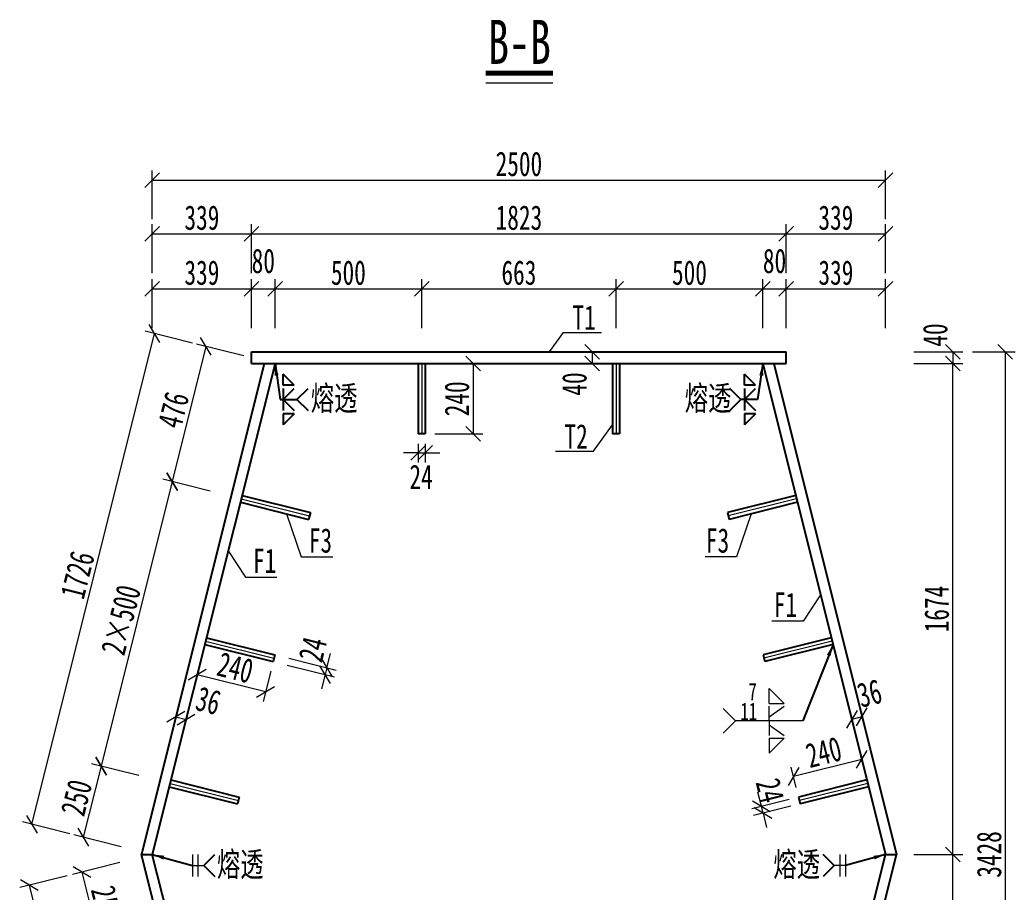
# Model space of a CAD drawing. Header units: millimetres. Extents: x -411717 to -116098, y 0 to 693159.
# Drawn here: x -188107 to -184714, y 363675 to 366650 of the extents above; entities that cross this region are included whole.
import ezdxf

# ---------------------------------------------------------------- set-up
doc = ezdxf.new("R2010")
doc.units = ezdxf.units.MM
doc.header["$LTSCALE"] = 2
doc.header["$PDMODE"] = 3
doc.header["$PDSIZE"] = -10
doc.layers.get('Defpoints').update_dxf_attribs({"color": 8, "lineweight": 9})
for name, color, linetype, lineweight in [('加粗线', 6, 'Continuous', 25), ('标注', 4, 'Continuous', 13), ('横隔板', 6, 'Continuous', 25), ('细实线', 4, 'Continuous', 15), ('细线', 4, 'Continuous', 15), ('钢板粗线', 1, 'Continuous', 25)]:
    doc.layers.add(name, color=color, linetype=linetype, lineweight=lineweight)
doc.layers.add('焊缝', color=7, linetype='Continuous')
doc.styles.add('111', font='仿宋_GB2312.ttf', dxfattribs={"width": 0.7})
doc.styles.get("Standard").update_dxf_attribs({"font": '仿宋_GB2312.ttf'})
doc.dimstyles.new('200', dxfattribs={"dimscale": 0, "dimtxt": 2.5, "dimasz": 1.5, "dimexe": 1, "dimexo": 1, "dimgap": 0.4, "dimtad": 1, "dimdec": 0, "dimdsep": 46, "dimtxsty": '111', "dimblk": 'OBLIQUE', "dimcen": 0, "dimclrd": 256, "dimclre": 256, "dimclrt": 256, "dimadec": 1, "dimazin": 2, "dimtfac": 1, "dimtdec": 0, "dimtmove": 2, "dimatfit": 3, "dimfxl": 4, "dimfxlon": 1, "dimtolj": 1, "dimlwd": -1, "dimlwe": -1, "dimarcsym": 0})
doc.dimstyles.new('MSteel_1.0_1.0', dxfattribs={"dimtxt": 3, "dimasz": 1.2, "dimexe": 1, "dimexo": 1, "dimgap": 1, "dimtad": 3, "dimtoh": 1, "dimdec": 0, "dimzin": 0, "dimdsep": 46, "dimtxsty": 'Standard', "dimblk": 'ARCHTICK', "dimcen": 0.09, "dimclrd": 3, "dimclre": 3, "dimadec": 0, "dimazin": 0, "dimtfac": 1, "dimtdec": 4, "dimtofl": 0, "dimtmove": 0, "dimatfit": 3, "dimfxl": 1, "dimtolj": 1, "dimtzin": 0, "dimarcsym": 0})

# ---------------------------------------------------------------- blocks, each defined once
blk = doc.blocks.new('_Oblique')
at = {"color": 0, "linetype": 'ByBlock', "lineweight": -2}
blk.add_line((-0.5, -0.5), (0.5, 0.5), dxfattribs=at)
blk = doc.blocks.new('*D34')
at = {"layer": 'Defpoints', "color": 0, "transparency": 16777216}
for p in [(-185155.7, 366103.3), (-187655.7, 363803.5), (-185155.7, 363803.5)]:
    blk.add_point(p, dxfattribs=at)
at = {"layer": '标注', "transparency": 16777216}
for p, q in [((-187655.7, 365969.9), (-187655.7, 366136.6)), ((-185155.7, 365969.9), (-185155.7, 366136.6)), ((-187655.7, 366103.3), (-185155.7, 366103.3))]:
    blk.add_line(p, q, dxfattribs=at)
at = {"layer": '标注', "transparency": 16777216, "xscale": 49.99999999999987, "yscale": 49.99999999999987, "zscale": 49.99999999999987, "rotation": 180}
blk.add_blockref('_Oblique', (-187655.7, 366103.3), dxfattribs=at)
at = {"layer": '标注', "transparency": 16777216, "xscale": 49.99999999999987, "yscale": 49.99999999999987, "zscale": 49.99999999999987}
blk.add_blockref('_Oblique', (-185155.7, 366103.3), dxfattribs=at)
at = {"layer": '标注', "transparency": 16777216, "insert": (-186405.7, 366158.3), "char_height": 83.33, "attachment_point": 5, "style": '111'}
blk.add_mtext('\\A1;2500', dxfattribs=at)
blk = doc.blocks.new('*D35')
at = {"layer": 'Defpoints', "color": 0, "transparency": 16777216}
for p in [(-185379, 363803.5), (-184925.9, 363803.5), (-185797.5, 362129.5)]:
    blk.add_point(p, dxfattribs=at)
at = {"layer": '标注', "transparency": 16777216}
for p, q in [((-185059.2, 363803.5), (-184892.5, 363803.5)), ((-184925.9, 362129.5), (-184925.9, 363803.5)), ((-185059.2, 362129.5), (-184892.5, 362129.5))]:
    blk.add_line(p, q, dxfattribs=at)
at = {"layer": '标注', "transparency": 16777216, "xscale": 49.99999999999987, "yscale": 49.99999999999987, "zscale": 49.99999999999987}
for p, rotation in [((-184925.9, 363803.5), 90), ((-184925.9, 362129.5), 270)]:
    blk.add_blockref('_Oblique', p, dxfattribs=dict(at, rotation=rotation))
at = {"layer": '标注', "transparency": 16777216, "insert": (-184980.9, 362966.5), "char_height": 83.33, "attachment_point": 5, "rotation": 90, "style": '111'}
blk.add_mtext('\\A1;1674', dxfattribs=at)
blk = doc.blocks.new('*D36')
at = {"layer": 'Defpoints', "color": 0, "transparency": 16777216}
for p in [(-185797.5, 365477.5), (-184925.9, 365477.5), (-185379, 363803.5)]:
    blk.add_point(p, dxfattribs=at)
at = {"layer": '标注', "transparency": 16777216}
for p, q in [((-185059.2, 365477.5), (-184892.5, 365477.5)), ((-184925.9, 363803.5), (-184925.9, 365477.5)), ((-185059.2, 363803.5), (-184892.5, 363803.5))]:
    blk.add_line(p, q, dxfattribs=at)
at = {"layer": '标注', "transparency": 16777216, "xscale": 49.99999999999987, "yscale": 49.99999999999987, "zscale": 49.99999999999987}
for p, rotation in [((-184925.9, 365477.5), 90), ((-184925.9, 363803.5), 270)]:
    blk.add_blockref('_Oblique', p, dxfattribs=dict(at, rotation=rotation))
at = {"layer": '标注', "transparency": 16777216, "insert": (-184980.9, 364640.5), "char_height": 83.33, "attachment_point": 5, "rotation": 90, "style": '111'}
blk.add_mtext('\\A1;1674', dxfattribs=at)
blk = doc.blocks.new('*D37')
at = {"layer": 'Defpoints', "color": 0, "transparency": 16777216}
for p in [(-185507.4, 365517.5), (-185507.4, 365477.5), (-184925.9, 365477.5)]:
    blk.add_point(p, dxfattribs=at)
at = {"layer": '标注', "transparency": 16777216}
for p, q in [((-185059.2, 365517.5), (-184892.5, 365517.5)), ((-184925.9, 365517.5), (-184925.9, 365477.5)), ((-185059.2, 365477.5), (-184892.5, 365477.5))]:
    blk.add_line(p, q, dxfattribs=at)
at = {"layer": '标注', "transparency": 16777216, "xscale": 49.99999999999987, "yscale": 49.99999999999987, "zscale": 49.99999999999987}
for p, rotation in [((-184925.9, 365517.5), 90), ((-184925.9, 365477.5), 270)]:
    blk.add_blockref('_Oblique', p, dxfattribs=dict(at, rotation=rotation))
at = {"layer": '标注', "transparency": 16777216, "insert": (-184986.1, 365575), "char_height": 83.33, "attachment_point": 5, "rotation": 90, "style": '111'}
blk.add_mtext('\\A1;40', dxfattribs=at)
blk = doc.blocks.new('*D55')
at = {"layer": 'Defpoints', "color": 0, "transparency": 16777216}
for p in [(-187572.6, 364284.4), (-187540.5, 364264.3), (-187537.7, 364275.6)]:
    blk.add_point(p, dxfattribs=at)
at = {"layer": '标注', "transparency": 16777216}
for p, q in [((-187575.5, 364273), (-187583.5, 364240.7)), ((-187575.5, 364273), (-187540.5, 364264.3)), ((-187540.5, 364264.3), (-187548.6, 364232))]:
    blk.add_line(p, q, dxfattribs=at)
at = {"layer": '标注', "transparency": 16777216, "xscale": 49.99999999999987, "yscale": 49.99999999999987, "zscale": 49.99999999999987}
for p, rotation in [((-187575.5, 364273), 165.9637565320623), ((-187540.5, 364264.3), 345.9637565320623)]:
    blk.add_blockref('_Oblique', p, dxfattribs=dict(at, rotation=rotation))
at = {"layer": '标注', "transparency": 16777216, "insert": (-187464.8, 364327.9), "char_height": 83.33, "attachment_point": 5, "rotation": 345.9638, "style": '111'}
blk.add_mtext('\\A1;36', dxfattribs=at)
blk = doc.blocks.new('*D53')
at = {"layer": 'Defpoints', "color": 0, "transparency": 16777216}
for p in [(-185238.9, 364284.4), (-185273.8, 364275.6), (-185271, 364264.3)]:
    blk.add_point(p, dxfattribs=at)
at = {"layer": '标注', "transparency": 16777216}
for p, q in [((-185236, 364273), (-185271, 364264.3)), ((-185271, 364264.3), (-185262.9, 364232)), ((-185236, 364273), (-185228, 364240.7))]:
    blk.add_line(p, q, dxfattribs=at)
at = {"layer": '标注', "transparency": 16777216, "xscale": 49.99999999999987, "yscale": 49.99999999999987, "zscale": 49.99999999999987}
for p, rotation in [((-185271, 364264.3), 194.0362434679377), ((-185236, 364273), 14.03624346793768)]:
    blk.add_blockref('_Oblique', p, dxfattribs=dict(at, rotation=rotation))
at = {"layer": '标注', "transparency": 16777216, "insert": (-185210.2, 364352.9), "char_height": 83.33, "attachment_point": 5, "rotation": 14.0362, "style": '111'}
blk.add_mtext('\\A1;36', dxfattribs=at)
blk = doc.blocks.new('*D98')
at = {"layer": 'Defpoints', "color": 0, "transparency": 16777216}
for p in [(-187317.2, 365732.3), (-187317.2, 365477.5), (-187655.7, 363803.5)]:
    blk.add_point(p, dxfattribs=at)
at = {"layer": '标注', "transparency": 16777216}
for p, q in [((-187655.7, 365599), (-187655.7, 365765.7)), ((-187317.2, 365599), (-187317.2, 365765.7)), ((-187655.7, 365732.3), (-187317.2, 365732.3))]:
    blk.add_line(p, q, dxfattribs=at)
at = {"layer": '标注', "transparency": 16777216, "xscale": 49.99999999999987, "yscale": 49.99999999999987, "zscale": 49.99999999999987, "rotation": 180}
blk.add_blockref('_Oblique', (-187655.7, 365732.3), dxfattribs=at)
at = {"layer": '标注', "transparency": 16777216, "xscale": 49.99999999999987, "yscale": 49.99999999999987, "zscale": 49.99999999999987}
blk.add_blockref('_Oblique', (-187317.2, 365732.3), dxfattribs=at)
at = {"layer": '标注', "transparency": 16777216, "insert": (-187486.5, 365787.3), "char_height": 83.33, "attachment_point": 5, "style": '111'}
blk.add_mtext('\\A1;339', dxfattribs=at)
blk = doc.blocks.new('*D99')
at = {"layer": 'Defpoints', "color": 0, "transparency": 16777216}
for p in [(-187237.2, 365732.3), (-187317.2, 365477.5), (-187237.2, 365477.5)]:
    blk.add_point(p, dxfattribs=at)
at = {"layer": '标注', "transparency": 16777216}
for p, q in [((-187317.2, 365599), (-187317.2, 365765.7)), ((-187237.2, 365599), (-187237.2, 365765.7)), ((-187317.2, 365732.3), (-187237.2, 365732.3))]:
    blk.add_line(p, q, dxfattribs=at)
at = {"layer": '标注', "transparency": 16777216, "xscale": 49.99999999999987, "yscale": 49.99999999999987, "zscale": 49.99999999999987, "rotation": 180}
blk.add_blockref('_Oblique', (-187317.2, 365732.3), dxfattribs=at)
at = {"layer": '标注', "transparency": 16777216, "xscale": 49.99999999999987, "yscale": 49.99999999999987, "zscale": 49.99999999999987}
blk.add_blockref('_Oblique', (-187237.2, 365732.3), dxfattribs=at)
at = {"layer": '标注', "transparency": 16777216, "insert": (-187277.2, 365827.3), "char_height": 83.33, "attachment_point": 5, "style": '111'}
blk.add_mtext('\\A1;80', dxfattribs=at)
blk = doc.blocks.new('*D100')
at = {"layer": 'Defpoints', "color": 0, "transparency": 16777216}
for p in [(-185494.2, 365732.3), (-185574.2, 365477.5), (-185494.2, 365477.5)]:
    blk.add_point(p, dxfattribs=at)
at = {"layer": '标注', "transparency": 16777216}
for p, q in [((-185574.2, 365599), (-185574.2, 365765.7)), ((-185494.2, 365599), (-185494.2, 365765.7)), ((-185574.2, 365732.3), (-185494.2, 365732.3))]:
    blk.add_line(p, q, dxfattribs=at)
at = {"layer": '标注', "transparency": 16777216, "xscale": 49.99999999999987, "yscale": 49.99999999999987, "zscale": 49.99999999999987, "rotation": 180}
blk.add_blockref('_Oblique', (-185574.2, 365732.3), dxfattribs=at)
at = {"layer": '标注', "transparency": 16777216, "xscale": 49.99999999999987, "yscale": 49.99999999999987, "zscale": 49.99999999999987}
blk.add_blockref('_Oblique', (-185494.2, 365732.3), dxfattribs=at)
at = {"layer": '标注', "transparency": 16777216, "insert": (-185534.2, 365827.3), "char_height": 83.33, "attachment_point": 5, "style": '111'}
blk.add_mtext('\\A1;80', dxfattribs=at)
blk = doc.blocks.new('*D101')
at = {"layer": 'Defpoints', "color": 0, "transparency": 16777216}
for p in [(-185155.7, 365732.3), (-185494.2, 365477.5), (-185155.7, 363803.5)]:
    blk.add_point(p, dxfattribs=at)
at = {"layer": '标注', "transparency": 16777216}
for p, q in [((-185494.2, 365599), (-185494.2, 365765.7)), ((-185155.7, 365599), (-185155.7, 365765.7)), ((-185494.2, 365732.3), (-185155.7, 365732.3))]:
    blk.add_line(p, q, dxfattribs=at)
at = {"layer": '标注', "transparency": 16777216, "xscale": 49.99999999999987, "yscale": 49.99999999999987, "zscale": 49.99999999999987, "rotation": 180}
blk.add_blockref('_Oblique', (-185494.2, 365732.3), dxfattribs=at)
at = {"layer": '标注', "transparency": 16777216, "xscale": 49.99999999999987, "yscale": 49.99999999999987, "zscale": 49.99999999999987}
blk.add_blockref('_Oblique', (-185155.7, 365732.3), dxfattribs=at)
at = {"layer": '标注', "transparency": 16777216, "insert": (-185325, 365787.3), "char_height": 83.33, "attachment_point": 5, "style": '111'}
blk.add_mtext('\\A1;339', dxfattribs=at)
blk = doc.blocks.new('*D102')
at = {"layer": 'Defpoints', "color": 0, "transparency": 16777216}
for p in [(-185494.2, 365919.9), (-187317.2, 365517.5), (-185494.2, 365517.5)]:
    blk.add_point(p, dxfattribs=at)
at = {"layer": '标注', "transparency": 16777216}
for p, q in [((-187317.2, 365786.5), (-187317.2, 365953.2)), ((-185494.2, 365786.5), (-185494.2, 365953.2)), ((-187317.2, 365919.9), (-185494.2, 365919.9))]:
    blk.add_line(p, q, dxfattribs=at)
at = {"layer": '标注', "transparency": 16777216, "xscale": 49.99999999999987, "yscale": 49.99999999999987, "zscale": 49.99999999999987, "rotation": 180}
blk.add_blockref('_Oblique', (-187317.2, 365919.9), dxfattribs=at)
at = {"layer": '标注', "transparency": 16777216, "xscale": 49.99999999999987, "yscale": 49.99999999999987, "zscale": 49.99999999999987}
blk.add_blockref('_Oblique', (-185494.2, 365919.9), dxfattribs=at)
at = {"layer": '标注', "transparency": 16777216, "insert": (-186405.7, 365974.9), "char_height": 83.33, "attachment_point": 5, "style": '111'}
blk.add_mtext('\\A1;1823', dxfattribs=at)
blk = doc.blocks.new('*D103')
at = {"layer": 'Defpoints', "color": 0, "transparency": 16777216}
for p in [(-187317.2, 365919.9), (-187317.2, 365665), (-187655.7, 363991)]:
    blk.add_point(p, dxfattribs=at)
at = {"layer": '标注', "transparency": 16777216}
for p, q in [((-187655.7, 365786.5), (-187655.7, 365953.2)), ((-187317.2, 365786.5), (-187317.2, 365953.2)), ((-187655.7, 365919.9), (-187317.2, 365919.9))]:
    blk.add_line(p, q, dxfattribs=at)
at = {"layer": '标注', "transparency": 16777216, "xscale": 49.99999999999987, "yscale": 49.99999999999987, "zscale": 49.99999999999987, "rotation": 180}
blk.add_blockref('_Oblique', (-187655.7, 365919.9), dxfattribs=at)
at = {"layer": '标注', "transparency": 16777216, "xscale": 49.99999999999987, "yscale": 49.99999999999987, "zscale": 49.99999999999987}
blk.add_blockref('_Oblique', (-187317.2, 365919.9), dxfattribs=at)
at = {"layer": '标注', "transparency": 16777216, "insert": (-187486.5, 365974.9), "char_height": 83.33, "attachment_point": 5, "style": '111'}
blk.add_mtext('\\A1;339', dxfattribs=at)
blk = doc.blocks.new('*D104')
at = {"layer": 'Defpoints', "color": 0, "transparency": 16777216}
for p in [(-185155.7, 365919.9), (-185494.2, 365665), (-185155.7, 363991)]:
    blk.add_point(p, dxfattribs=at)
at = {"layer": '标注', "transparency": 16777216}
for p, q in [((-185494.2, 365786.5), (-185494.2, 365953.2)), ((-185155.7, 365786.5), (-185155.7, 365953.2)), ((-185494.2, 365919.9), (-185155.7, 365919.9))]:
    blk.add_line(p, q, dxfattribs=at)
at = {"layer": '标注', "transparency": 16777216, "xscale": 49.99999999999987, "yscale": 49.99999999999987, "zscale": 49.99999999999987, "rotation": 180}
blk.add_blockref('_Oblique', (-185494.2, 365919.9), dxfattribs=at)
at = {"layer": '标注', "transparency": 16777216, "xscale": 49.99999999999987, "yscale": 49.99999999999987, "zscale": 49.99999999999987}
blk.add_blockref('_Oblique', (-185155.7, 365919.9), dxfattribs=at)
at = {"layer": '标注', "transparency": 16777216, "insert": (-185325, 365974.9), "char_height": 83.33, "attachment_point": 5, "style": '111'}
blk.add_mtext('\\A1;339', dxfattribs=at)
blk = doc.blocks.new('24-240加劲 无过焊孔')
at = {"layer": 'Defpoints'}
blk.add_line((0, 0), (0, 240), dxfattribs=at)
at = {"layer": '钢板粗线'}
for p, q in [((-12, 0), (-12, 240)), ((-12, 240), (12, 240)), ((12, 0), (12, 240))]:
    blk.add_line(p, q, dxfattribs=at)
blk = doc.blocks.new('*D474')
at = {"layer": 'Defpoints', "color": 0, "transparency": 16777216}
for p in [(-187237.2, 365477.5), (-187587.9, 365075), (-187352.6, 365016.1)]:
    blk.add_point(p, dxfattribs=at)
at = {"layer": '标注', "transparency": 16777216}
for p, q in [((-187343.2, 365503.9), (-187504.9, 365544.4)), ((-187472.6, 365536.3), (-187587.9, 365075)), ((-187458.5, 365042.6), (-187620.2, 365083))]:
    blk.add_line(p, q, dxfattribs=at)
at = {"layer": '标注', "transparency": 16777216, "xscale": 49.99999999999987, "yscale": 49.99999999999987, "zscale": 49.99999999999987}
for p, rotation in [((-187472.6, 365536.3), 75.96375653181157), ((-187587.9, 365075), 255.9637565318116)]:
    blk.add_blockref('_Oblique', p, dxfattribs=dict(at, rotation=rotation))
at = {"layer": '标注', "transparency": 16777216, "insert": (-187583.6, 365319), "char_height": 83.33, "attachment_point": 5, "rotation": 75.9638, "style": '111'}
blk.add_mtext('\\A1;476', dxfattribs=at)
blk = doc.blocks.new('*D475')
at = {"layer": 'Defpoints', "color": 0, "transparency": 16777216}
for p in [(-187352.6, 365016.1), (-187830.4, 364104.8), (-187595.1, 364046)]:
    blk.add_point(p, dxfattribs=at)
at = {"layer": '标注', "transparency": 16777216}
for p, q in [((-187587.9, 365075), (-187830.4, 364104.8)), ((-187458.5, 365042.6), (-187620.2, 365083)), ((-187701.1, 364072.5), (-187862.8, 364112.9))]:
    blk.add_line(p, q, dxfattribs=at)
at = {"layer": '标注', "transparency": 16777216, "xscale": 49.99999999999987, "yscale": 49.99999999999987, "zscale": 49.99999999999987}
for p, rotation in [((-187587.9, 365075), 75.96375653207431), ((-187830.4, 364104.8), 255.9637565320743)]:
    blk.add_blockref('_Oblique', p, dxfattribs=dict(at, rotation=rotation))
at = {"layer": '标注', "transparency": 16777216, "insert": (-187762.5, 364603.2), "char_height": 83.33, "attachment_point": 5, "rotation": 75.9638, "style": '111'}
blk.add_mtext('\\A1;2×500', dxfattribs=at)
blk = doc.blocks.new('*D476')
at = {"layer": 'Defpoints', "color": 0, "transparency": 16777216}
for p in [(-187595.1, 364046), (-187891.1, 363862.3), (-187655.7, 363803.5)]:
    blk.add_point(p, dxfattribs=at)
at = {"layer": '标注', "transparency": 16777216}
for p, q in [((-187701.1, 364072.5), (-187862.8, 364112.9)), ((-187830.4, 364104.8), (-187891.1, 363862.3)), ((-187761.7, 363829.9), (-187923.4, 363870.4))]:
    blk.add_line(p, q, dxfattribs=at)
at = {"layer": '标注', "transparency": 16777216, "xscale": 49.99999999999987, "yscale": 49.99999999999987, "zscale": 49.99999999999987}
for p, rotation in [((-187830.4, 364104.8), 75.96375653207024), ((-187891.1, 363862.3), 255.9637565320702)]:
    blk.add_blockref('_Oblique', p, dxfattribs=dict(at, rotation=rotation))
at = {"layer": '标注', "transparency": 16777216, "insert": (-187914.1, 363996.9), "char_height": 83.33, "attachment_point": 5, "rotation": 75.9638, "style": '111'}
blk.add_mtext('\\A1;250', dxfattribs=at)
blk = doc.blocks.new('*D477')
at = {"layer": 'Defpoints', "color": 0, "transparency": 16777216}
for p in [(-187647.9, 365580.1), (-187237.2, 365477.5), (-187655.7, 363803.5)]:
    blk.add_point(p, dxfattribs=at)
at = {"layer": '标注', "transparency": 16777216}
for p, q in [((-188066.4, 363906.1), (-187647.9, 365580.1)), ((-187518.5, 365547.8), (-187680.2, 365588.2)), ((-187937, 363873.8), (-188098.7, 363914.2))]:
    blk.add_line(p, q, dxfattribs=at)
at = {"layer": '标注', "transparency": 16777216, "xscale": 49.99999999999987, "yscale": 49.99999999999987, "zscale": 49.99999999999987}
for p, rotation in [((-187647.9, 365580.1), 75.96375653207353), ((-188066.4, 363906.1), 255.9637565320735)]:
    blk.add_blockref('_Oblique', p, dxfattribs=dict(at, rotation=rotation))
at = {"layer": '标注', "transparency": 16777216, "insert": (-187910.5, 364756.5), "char_height": 83.33, "attachment_point": 5, "rotation": 75.9638, "style": '111'}
blk.add_mtext('\\A1;1726', dxfattribs=at)
blk = doc.blocks.new('*D478')
at = {"layer": 'Defpoints', "color": 0, "transparency": 16777216}
for p in [(-187655.7, 363803.5), (-187595.1, 363560.9), (-187834.8, 363501)]:
    blk.add_point(p, dxfattribs=at)
at = {"layer": '标注', "transparency": 16777216}
for p, q in [((-187766, 363775.9), (-187927.7, 363735.5)), ((-187895.4, 363743.5), (-187834.8, 363501)), ((-187705.4, 363533.3), (-187867.1, 363492.9))]:
    blk.add_line(p, q, dxfattribs=at)
at = {"layer": '标注', "transparency": 16777216, "xscale": 49.99999999999987, "yscale": 49.99999999999987, "zscale": 49.99999999999987}
for p, rotation in [((-187895.4, 363743.5), 104.0362434684442), ((-187834.8, 363501), 284.0362434684442)]:
    blk.add_blockref('_Oblique', p, dxfattribs=dict(at, rotation=rotation))
at = {"layer": '标注', "transparency": 16777216, "insert": (-187811.7, 363635.6), "char_height": 83.33, "attachment_point": 5, "rotation": 284.0362, "style": '111'}
blk.add_mtext('\\A1;250', dxfattribs=at)
blk = doc.blocks.new('*D481')
at = {"layer": 'Defpoints', "color": 0, "transparency": 16777216}
for p in [(-187655.7, 363803.5), (-188074.7, 363698.7), (-187237.2, 362129.5)]:
    blk.add_point(p, dxfattribs=at)
at = {"layer": '标注', "transparency": 16777216}
for p, q in [((-187945.4, 363731), (-188107.1, 363690.6)), ((-187656.2, 362024.7), (-188074.7, 363698.7)), ((-187526.9, 362057), (-187688.6, 362016.6))]:
    blk.add_line(p, q, dxfattribs=at)
at = {"layer": '标注', "transparency": 16777216, "xscale": 49.99999999999987, "yscale": 49.99999999999987, "zscale": 49.99999999999987}
for p, rotation in [((-188074.7, 363698.7), 104.0362434679265), ((-187656.2, 362024.7), 284.0362434679265)]:
    blk.add_blockref('_Oblique', p, dxfattribs=dict(at, rotation=rotation))
at = {"layer": '标注', "transparency": 16777216, "insert": (-187812.1, 362875), "char_height": 83.33, "attachment_point": 5, "rotation": 284.0362, "style": '111'}
blk.add_mtext('\\A1;1726', dxfattribs=at)
blk = doc.blocks.new('*D524')
at = {"layer": 'Defpoints', "color": 0, "transparency": 16777216}
for p in [(-186157.4, 365517.5), (-186157.4, 365477.5), (-186156.5, 365477.5)]:
    blk.add_point(p, dxfattribs=at)
at = {"layer": '细实线', "transparency": 16777216}
for p, q in [((-186156.5, 365517.5), (-186123.2, 365517.5)), ((-186156.5, 365517.5), (-186156.5, 365477.5)), ((-186156.5, 365477.5), (-186123.2, 365477.5))]:
    blk.add_line(p, q, dxfattribs=at)
at = {"layer": '细实线', "transparency": 16777216, "xscale": 50, "yscale": 50, "zscale": 50}
for p, rotation in [((-186156.5, 365517.5), 90), ((-186156.5, 365477.5), 270)]:
    blk.add_blockref('_Oblique', p, dxfattribs=dict(at, rotation=rotation))
at = {"layer": '细实线', "transparency": 16777216, "insert": (-186216.2, 365407.9), "char_height": 83.33, "attachment_point": 5, "rotation": 90, "style": '111'}
blk.add_mtext('\\A1;40', dxfattribs=at)
blk = doc.blocks.new('*D527')
at = {"layer": 'Defpoints', "color": 0, "transparency": 16777216}
for p in [(-186725.2, 365477.5), (-186725.2, 365237.5), (-186561.8, 365237.5)]:
    blk.add_point(p, dxfattribs=at)
at = {"layer": '标注', "transparency": 16777216}
for p, q in [((-186691.9, 365477.5), (-186528.5, 365477.5)), ((-186561.8, 365477.5), (-186561.8, 365237.5)), ((-186691.9, 365237.5), (-186528.5, 365237.5))]:
    blk.add_line(p, q, dxfattribs=at)
at = {"layer": '标注', "transparency": 16777216, "xscale": 49.99999999999987, "yscale": 49.99999999999987, "zscale": 49.99999999999987}
for p, rotation in [((-186561.8, 365477.5), 90), ((-186561.8, 365237.5), 270)]:
    blk.add_blockref('_Oblique', p, dxfattribs=dict(at, rotation=rotation))
at = {"layer": '标注', "transparency": 16777216, "insert": (-186616.8, 365357.5), "char_height": 83.33, "attachment_point": 5, "rotation": 90, "style": '111'}
blk.add_mtext('\\A1;240', dxfattribs=at)
blk = doc.blocks.new('*D528')
at = {"layer": 'Defpoints', "color": 0, "transparency": 16777216}
for p in [(-186749.2, 365237.5), (-186725.2, 365237.5), (-186725.2, 365173.5)]:
    blk.add_point(p, dxfattribs=at)
at = {"layer": '标注', "transparency": 16777216}
for p, q in [((-186749.2, 365204.1), (-186749.2, 365140.2)), ((-186725.2, 365204.1), (-186725.2, 365140.2)), ((-186749.2, 365173.5), (-186799.2, 365173.5)), ((-186749.2, 365173.5), (-186725.2, 365173.5)), ((-186725.2, 365173.5), (-186675.2, 365173.5))]:
    blk.add_line(p, q, dxfattribs=at)
at = {"layer": '标注', "transparency": 16777216, "xscale": 49.99999999999987, "yscale": 49.99999999999987, "zscale": 49.99999999999987}
blk.add_blockref('_Oblique', (-186749.2, 365173.5), dxfattribs=at)
at = {"layer": '标注', "transparency": 16777216, "xscale": 49.99999999999987, "yscale": 49.99999999999987, "zscale": 49.99999999999987, "rotation": 180}
blk.add_blockref('_Oblique', (-186725.2, 365173.5), dxfattribs=at)
at = {"layer": '标注', "transparency": 16777216, "insert": (-186739.3, 365091.3), "char_height": 83.33, "attachment_point": 5, "style": '111'}
blk.add_mtext('\\A1;24', dxfattribs=at)
blk = doc.blocks.new('*D533')
at = {"layer": 'Defpoints', "color": 0, "transparency": 16777216}
for p in [(-186737.2, 365732.3), (-187237.2, 365477.5), (-186737.2, 365477.5)]:
    blk.add_point(p, dxfattribs=at)
at = {"layer": '标注', "transparency": 16777216}
for p, q in [((-187237.2, 365599), (-187237.2, 365765.7)), ((-186737.2, 365599), (-186737.2, 365765.7)), ((-187237.2, 365732.3), (-186737.2, 365732.3))]:
    blk.add_line(p, q, dxfattribs=at)
at = {"layer": '标注', "transparency": 16777216, "xscale": 49.99999999999987, "yscale": 49.99999999999987, "zscale": 49.99999999999987, "rotation": 180}
blk.add_blockref('_Oblique', (-187237.2, 365732.3), dxfattribs=at)
at = {"layer": '标注', "transparency": 16777216, "xscale": 49.99999999999987, "yscale": 49.99999999999987, "zscale": 49.99999999999987}
blk.add_blockref('_Oblique', (-186737.2, 365732.3), dxfattribs=at)
at = {"layer": '标注', "transparency": 16777216, "insert": (-186987.2, 365787.3), "char_height": 83.33, "attachment_point": 5, "style": '111'}
blk.add_mtext('\\A1;500', dxfattribs=at)
blk = doc.blocks.new('*D534')
at = {"layer": 'Defpoints', "color": 0, "transparency": 16777216}
for p in [(-186074.2, 365732.3), (-186737.2, 365477.5), (-186074.2, 365477.5)]:
    blk.add_point(p, dxfattribs=at)
at = {"layer": '标注', "transparency": 16777216}
for p, q in [((-186737.2, 365599), (-186737.2, 365765.7)), ((-186074.2, 365599), (-186074.2, 365765.7)), ((-186737.2, 365732.3), (-186074.2, 365732.3))]:
    blk.add_line(p, q, dxfattribs=at)
at = {"layer": '标注', "transparency": 16777216, "xscale": 49.99999999999987, "yscale": 49.99999999999987, "zscale": 49.99999999999987, "rotation": 180}
blk.add_blockref('_Oblique', (-186737.2, 365732.3), dxfattribs=at)
at = {"layer": '标注', "transparency": 16777216, "xscale": 49.99999999999987, "yscale": 49.99999999999987, "zscale": 49.99999999999987}
blk.add_blockref('_Oblique', (-186074.2, 365732.3), dxfattribs=at)
at = {"layer": '标注', "transparency": 16777216, "insert": (-186405.7, 365787.3), "char_height": 83.33, "attachment_point": 5, "style": '111'}
blk.add_mtext('\\A1;663', dxfattribs=at)
blk = doc.blocks.new('*D523')
at = {"layer": 'Defpoints', "color": 0, "transparency": 16777216}
for p in [(-185574.2, 365732.3), (-186074.2, 365477.5), (-185574.2, 365477.5)]:
    blk.add_point(p, dxfattribs=at)
at = {"layer": '标注', "transparency": 16777216}
for p, q in [((-186074.2, 365599), (-186074.2, 365765.7)), ((-185574.2, 365599), (-185574.2, 365765.7)), ((-186074.2, 365732.3), (-185574.2, 365732.3))]:
    blk.add_line(p, q, dxfattribs=at)
at = {"layer": '标注', "transparency": 16777216, "xscale": 49.99999999999987, "yscale": 49.99999999999987, "zscale": 49.99999999999987, "rotation": 180}
blk.add_blockref('_Oblique', (-186074.2, 365732.3), dxfattribs=at)
at = {"layer": '标注', "transparency": 16777216, "xscale": 49.99999999999987, "yscale": 49.99999999999987, "zscale": 49.99999999999987}
blk.add_blockref('_Oblique', (-185574.2, 365732.3), dxfattribs=at)
at = {"layer": '标注', "transparency": 16777216, "insert": (-185824.2, 365787.3), "char_height": 83.33, "attachment_point": 5, "style": '111'}
blk.add_mtext('\\A1;500', dxfattribs=at)
blk = doc.blocks.new('*D856')
at = {"layer": 'Defpoints', "color": 0, "transparency": 16777216}
for p in [(-184892.5, 365517.5), (-184925.9, 362089.5), (-184747.3, 362089.5)]:
    blk.add_point(p, dxfattribs=at)
at = {"layer": '标注', "transparency": 16777216}
for p, q in [((-184859.2, 365517.5), (-184714, 365517.5)), ((-184747.3, 365517.5), (-184747.3, 362089.5)), ((-184880.7, 362089.5), (-184714, 362089.5))]:
    blk.add_line(p, q, dxfattribs=at)
at = {"layer": '标注', "transparency": 16777216, "xscale": 49.99999999999995, "yscale": 49.99999999999995, "zscale": 49.99999999999995}
for p, rotation in [((-184747.3, 365517.5), 90), ((-184747.3, 362089.5), 270)]:
    blk.add_blockref('_Oblique', p, dxfattribs=dict(at, rotation=rotation))
at = {"layer": '标注', "transparency": 16777216, "insert": (-184802.3, 363803.5), "char_height": 83.33, "attachment_point": 5, "rotation": 90, "style": '111'}
blk.add_mtext('\\A1;3428', dxfattribs=at)
blk = doc.blocks.new('*D858')
at = {"layer": 'Defpoints', "color": 0, "transparency": 16777216}
for p in [(-187476.8, 364519.4), (-187243.9, 364461.2), (-187502.6, 364416.2)]:
    blk.add_point(p, dxfattribs=at)
at = {"layer": '标注', "transparency": 16777216}
for p, q in [((-187484.8, 364487.1), (-187510.7, 364383.8)), ((-187252, 364428.9), (-187277.8, 364325.6)), ((-187269.7, 364358), (-187502.6, 364416.2))]:
    blk.add_line(p, q, dxfattribs=at)
at = {"layer": '标注', "transparency": 16777216, "xscale": 49.99999999999995, "yscale": 49.99999999999995, "zscale": 49.99999999999995}
for p, rotation in [((-187502.6, 364416.2), 165.9637565320179), ((-187269.7, 364358), 345.9637565320178)]:
    blk.add_blockref('_Oblique', p, dxfattribs=dict(at, rotation=rotation))
at = {"layer": '标注', "transparency": 16777216, "insert": (-187372.8, 364440.4), "char_height": 83.33, "attachment_point": 5, "rotation": 345.9638, "style": '111'}
blk.add_mtext('\\A1;240', dxfattribs=at)
blk = doc.blocks.new('*D859')
at = {"layer": 'Defpoints', "color": 0, "transparency": 16777216}
for p in [(-187243.9, 364461.2), (-187238.1, 364484.5), (-187066.5, 364416.9)]:
    blk.add_point(p, dxfattribs=at)
at = {"layer": '标注', "transparency": 16777216}
for p, q in [((-187060.7, 364440.1), (-187048.5, 364488.6)), ((-187190, 364472.5), (-187028.3, 364432.1)), ((-187195.8, 364449.2), (-187034.2, 364408.8)), ((-187066.5, 364416.9), (-187078.6, 364368.3)), ((-187060.7, 364440.1), (-187066.5, 364416.9))]:
    blk.add_line(p, q, dxfattribs=at)
at = {"layer": '标注', "transparency": 16777216, "xscale": 49.99999999999995, "yscale": 49.99999999999995, "zscale": 49.99999999999995}
for p, rotation in [((-187060.7, 364440.1), 255.9637565320735), ((-187066.5, 364416.9), 75.96375653207352)]:
    blk.add_blockref('_Oblique', p, dxfattribs=dict(at, rotation=rotation))
at = {"layer": '标注', "transparency": 16777216, "insert": (-187109, 364502.7), "char_height": 83.33, "attachment_point": 5, "rotation": 75.9638, "style": '111'}
blk.add_mtext('\\A1;24', dxfattribs=at)
blk = doc.blocks.new('*D860')
at = {"layer": 'Defpoints', "color": 0, "transparency": 16777216}
for p in [(-185469.6, 364069.4), (-185219.3, 364057.6), (-185452.1, 363999.4)]:
    blk.add_point(p, dxfattribs=at)
at = {"layer": '标注', "transparency": 16777216}
for p, q in [((-185227.4, 364090), (-185244.9, 364159.9)), ((-185236.8, 364127.6), (-185469.6, 364069.4)), ((-185460.2, 364031.8), (-185477.7, 364101.7))]:
    blk.add_line(p, q, dxfattribs=at)
at = {"layer": '标注', "transparency": 16777216, "xscale": 49.99999999999995, "yscale": 49.99999999999995, "zscale": 49.99999999999995}
for p, rotation in [((-185236.8, 364127.6), 14.0362434679838), ((-185469.6, 364069.4), 194.0362434679838)]:
    blk.add_blockref('_Oblique', p, dxfattribs=dict(at, rotation=rotation))
at = {"layer": '标注', "transparency": 16777216, "insert": (-185366.5, 364151.9), "char_height": 83.33, "attachment_point": 5, "rotation": 14.0362, "style": '111'}
blk.add_mtext('\\A1;240', dxfattribs=at)
blk = doc.blocks.new('*D861')
at = {"layer": 'Defpoints', "color": 0, "transparency": 16777216}
for p in [(-185452.1, 363999.4), (-185446.3, 363976.1), (-185579.1, 363967.7)]:
    blk.add_point(p, dxfattribs=at)
at = {"layer": '标注', "transparency": 16777216}
for p, q in [((-185579.1, 363967.7), (-185591.2, 364016.2)), ((-185484.5, 363991.3), (-185611.4, 363959.6)), ((-185478.6, 363968.1), (-185605.6, 363936.3)), ((-185573.3, 363944.4), (-185579.1, 363967.7)), ((-185573.3, 363944.4), (-185561.1, 363895.9))]:
    blk.add_line(p, q, dxfattribs=at)
at = {"layer": '标注', "transparency": 16777216, "xscale": 49.99999999999995, "yscale": 49.99999999999995, "zscale": 49.99999999999995}
for p, rotation in [((-185579.1, 363967.7), 284.0362434679265), ((-185573.3, 363944.4), 104.0362434679265)]:
    blk.add_blockref('_Oblique', p, dxfattribs=dict(at, rotation=rotation))
at = {"layer": '标注', "transparency": 16777216, "insert": (-185549.1, 364021.3), "char_height": 83.33, "attachment_point": 5, "rotation": 284.0362, "style": '111'}
blk.add_mtext('\\A1;24', dxfattribs=at)
blk = doc.blocks.new('_ArchTick')
at = {"color": 0, "linetype": 'ByBlock', "const_width": 0.15}
blk.add_lwpolyline([(-0.5, -0.5), (0.5, 0.5)], dxfattribs=at)

msp = doc.modelspace()

# ---------------------------------------------------------------- linework, layer by layer
at = {"layer": '加粗线', "ltscale": 100, "const_width": 16.7}
msp.add_lwpolyline([(-186519.4, 366467.8), (-186289.4, 366467.8)], dxfattribs=at)
at = {"layer": '标注'}
for p, q in [((-187518.8, 363803.5), (-187518.8, 363727.9)), ((-187500.2, 363803.5), (-187500.2, 363727.9)), ((-185311.3, 363803.5), (-185311.3, 363727.9)), ((-185292.7, 363803.5), (-185292.7, 363727.9)), ((-187518.8, 363765.7), (-187480.4, 363765.7)), ((-185292.7, 363765.7), (-185331.1, 363765.7))]:
    msp.add_line(p, q, dxfattribs=at)
at = {"layer": '横隔板', "color": 2, "ltscale": 550}
for p, q in [((-187317.2, 365517.5), (-185494.2, 365517.5)), ((-187317.2, 365477.5), (-187317.2, 365517.5)), ((-185494.2, 365477.5), (-185494.2, 365517.5)), ((-187274.4, 365477.5), (-187692.9, 363803.5)), ((-187237.2, 365477.5), (-187655.7, 363803.5)), ((-187317.2, 365477.5), (-185494.2, 365477.5)), ((-185574.2, 365477.5), (-185155.7, 363803.5)), ((-185537.1, 365477.5), (-185118.6, 363803.5)), ((-187274.4, 362129.5), (-187692.9, 363803.5)), ((-187692.9, 363803.5), (-187655.7, 363803.5)), ((-187237.2, 362129.5), (-187655.7, 363803.5)), ((-185574.2, 362129.5), (-185155.7, 363803.5)), ((-185537.1, 362129.5), (-185118.6, 363803.5)), ((-185155.7, 363803.5), (-185118.6, 363803.5))]:
    msp.add_line(p, q, dxfattribs=at)
at = {"layer": '焊缝', "color": 4}
for p, q in [((-187237.2, 365477.5), (-187219.3, 365355.3)), ((-185574.2, 365477.5), (-185592.2, 365355.3)), ((-187171.6, 365403.9), (-187209.4, 365441.7)), ((-187209.4, 365403.9), (-187209.4, 365441.7)), ((-185636.8, 365403.9), (-185636.8, 365441.7)), ((-185599, 365403.9), (-185636.8, 365441.7)), ((-187171.6, 365403.9), (-187209.4, 365403.9)), ((-185599, 365403.9), (-185636.8, 365403.9)), ((-187209.4, 365355.3), (-187171.6, 365393.1)), ((-187209.4, 365393.1), (-187209.4, 365317.5)), ((-187162.6, 365355.3), (-187124.8, 365393.1)), ((-185648.9, 365355.3), (-185686.7, 365393.1)), ((-185636.8, 365355.3), (-185599, 365393.1)), ((-185636.8, 365393.1), (-185636.8, 365317.5)), ((-187219.3, 365355.3), (-187162.6, 365355.3)), ((-187209.4, 365355.3), (-187171.6, 365317.5)), ((-187162.6, 365355.3), (-187124.8, 365317.5)), ((-185648.9, 365355.3), (-185686.7, 365317.5)), ((-185592.2, 365355.3), (-185648.9, 365355.3)), ((-185636.8, 365355.3), (-185599, 365317.5)), ((-187171.6, 365306.7), (-187209.4, 365306.7)), ((-187209.4, 365306.7), (-187209.4, 365268.9)), ((-187171.6, 365306.7), (-187209.4, 365268.9)), ((-185636.8, 365306.7), (-185636.8, 365268.9)), ((-185599, 365306.7), (-185636.8, 365306.7)), ((-185599, 365306.7), (-185636.8, 365268.9)), ((-187655.7, 363803.5), (-187518.8, 363765.7)), ((-187480.4, 363765.7), (-187442.6, 363803.5)), ((-185331.1, 363765.7), (-185368.9, 363803.5)), ((-185155.7, 363803.5), (-185292.7, 363765.7)), ((-187480.4, 363765.7), (-187442.6, 363727.9)), ((-185331.1, 363765.7), (-185368.9, 363727.9))]:
    msp.add_line(p, q, dxfattribs=at)
for points in [[(-187238.9, 365436.4), (-187225.5, 365438.1), (-187237.2, 365477.5)], [(-185572.6, 365436.4), (-185586, 365438.1), (-185574.2, 365477.5)], [(-187618.5, 363786.2), (-187614.9, 363799.2), (-187655.7, 363803.5)], [(-185193, 363786.2), (-185196.6, 363799.2), (-185155.7, 363803.5)]]:
    msp.add_solid(points, dxfattribs=at)
at = {"layer": '细实线'}
for p, q in [((-186301.3, 365517.5), (-186253.6, 365583.7)), ((-186253.6, 365583.7), (-186123.7, 365583.7)), ((-186151.2, 365178.4), (-186086.2, 365268.5)), ((-186281, 365178.4), (-186151.2, 365178.4)), ((-187198.2, 364965.2), (-187147.6, 364818.7)), ((-185613.3, 364965.2), (-185663.9, 364818.7)), ((-187396.9, 364838.9), (-187337.9, 364749.5)), ((-187147.6, 364818.7), (-187040.3, 364818.7)), ((-185663.9, 364818.7), (-185771.2, 364818.7)), ((-187337.9, 364749.5), (-187230.6, 364749.5)), ((-185377.1, 364688.9), (-185436.1, 364599.5)), ((-185436.1, 364599.5), (-185543.4, 364599.5)), ((-185552.1, 364318.1), (-185552.1, 364369.4)), ((-185500.8, 364318.1), (-185552.1, 364369.4)), ((-185552.1, 364318.1), (-185500.8, 364318.1)), ((-185667.1, 364259.2), (-185708.8, 364300.8)), ((-185552.1, 364259.2), (-185552.1, 364309.4)), ((-185552.1, 364273.1), (-185500.8, 364309.4)), ((-185667.1, 364259.2), (-185708.8, 364217.5)), ((-185437.6, 364259.2), (-185667.1, 364259.2)), ((-185552.1, 364259.2), (-185552.1, 364208.9)), ((-185552.1, 364245.2), (-185500.8, 364208.9)), ((-185552.1, 364200.3), (-185552.1, 364149)), ((-185552.1, 364200.3), (-185500.8, 364200.3)), ((-185500.8, 364200.3), (-185552.1, 364149))]:
    msp.add_line(p, q, dxfattribs=at)
at = {"layer": '细线', "ltscale": 100, "const_width": 5}
msp.add_lwpolyline([(-186519.4, 366434.4), (-186289.4, 366434.4)], dxfattribs=at)

# ---------------------------------------------------------------- block references
at = {"layer": '标注'}
for p, rotation in [((-186737.2, 365477.5), 180), ((-186074.2, 365477.5), 180), ((-187352.6, 365016.1), 255.9637565319914), ((-187473.8, 364531.1), 255.9637565319914), ((-187595.1, 364046), 255.9637565319914)]:
    msp.add_blockref('24-240加劲 无过焊孔', p, dxfattribs=dict(at, rotation=rotation))
at = {"layer": '标注', "xscale": -1, "rotation": 104.0362434680086}
for p in [(-185458.9, 365016.1), (-185337.7, 364531.1), (-185216.4, 364046)]:
    msp.add_blockref('24-240加劲 无过焊孔', p, dxfattribs=at)

# ---------------------------------------------------------------- texts
at = {"width": 0.7}
msp.add_text('B-B', height=150, dxfattribs=at).set_placement((-186510.9, 366499.8))
at = {"layer": '细实线', "width": 0.7}
for s, height, p in [('T1', 83.33, (-186223, 365593)), ('熔透', 83.33, (-187115.2, 365318.2)), ('熔透', 83.33, (-185840.4, 365318.2)), ('T2', 83.33, (-186250.4, 365187.6)), ('F3', 83.33, (-187122, 364832.8)), ('F3', 83.33, (-185768.1, 364832.8)), ('F1', 83.33, (-187312.3, 364763.6)), ('F1', 83.33, (-185536.4, 364613.6)), ('7', 60, (-185623, 364328.7)), ('11', 60, (-185650.8, 364261.2)), ('熔透', 83.33, (-187435.3, 363728.5)), ('熔透', 83.33, (-185538.3, 363728.5))]:
    msp.add_text(s, height=height, dxfattribs=at).set_placement(p)

# ---------------------------------------------------------------- dimensions: what is measured, and where the dimension line sits
at = {"layer": '标注'}
for base, p1, p2, override, picture, middle in [((-185155.7, 366103.3), (-187655.7, 363803.5), (-185155.7, 363803.5), {"dimscale": 33.333333, "dimarcsym": 1}, '*D34', (-186405.7, 366158.3)), ((-187317.2491587, 365919.8614058), (-187655.7491587, 363990.986659), (-187317.2491587, 365664.986659), {"dimscale": 33.333333, "dimarcsym": 1}, '*D103', (-187486.4991587, 365974.8614058)), ((-185494.2, 365919.9), (-187317.2, 365517.5), (-185494.2, 365517.5), {"dimscale": 33.333333, "dimarcsym": 1}, '*D102', (-186405.7, 365974.9)), ((-185155.7491587, 365919.8614058), (-185494.2491587, 365664.986659), (-185155.7491587, 363990.986659), {"dimscale": 33.333333, "dimarcsym": 1}, '*D104', (-185324.9991587, 365974.8614058)), ((-187237.2, 365732.3), (-187317.2, 365477.5), (-187237.2, 365477.5), {"dimscale": 33.333333, "dimarcsym": 1}, '*D99', (-187277.2, 365827.3)), ((-185494.2, 365732.3), (-185574.2, 365477.5), (-185494.2, 365477.5), {"dimscale": 33.333333, "dimarcsym": 1}, '*D100', (-185534.2, 365827.3)), ((-187317.2491587, 365732.328603), (-187655.7491587, 363803.4538562), (-187317.2491587, 365477.4538562), {"dimscale": 33.333333, "dimarcsym": 1}, '*D98', (-187486.4991587, 365787.328603)), ((-186737.2, 365732.3), (-187237.2, 365477.5), (-186737.2, 365477.5), {"dimscale": 33.333333, "dimadec": 3, "dimarcsym": 1}, '*D533', (-186987.2, 365787.3)), ((-186074.2, 365732.3), (-186737.2, 365477.5), (-186074.2, 365477.5), {"dimscale": 33.333333, "dimadec": 3, "dimarcsym": 1}, '*D534', (-186405.7, 365787.3)), ((-185574.2, 365732.3), (-186074.2, 365477.5), (-185574.2, 365477.5), {"dimscale": 33.333333, "dimadec": 3, "dimarcsym": 1}, '*D523', (-185824.2, 365787.3)), ((-185155.7491587, 365732.328603), (-185494.2491587, 365477.4538562), (-185155.7491587, 363803.4538562), {"dimscale": 33.333333, "dimarcsym": 1}, '*D101', (-185324.9991587, 365787.328603))]:
    dim = msp.add_linear_dim(base=base, p1=p1, p2=p2, dimstyle='200', override=override, dxfattribs=at)
    dim.commit()
    dim.dimension.update_dxf_attribs({"geometry": picture, "text_midpoint": middle})
for p1, p2, distance, picture, middle in [((-187655.7, 363803.5), (-187237.2, 365477.5), 423.3, '*D477', (-187910.5, 364756.5)), ((-187237.2, 365477.5), (-187352.6, 365016.1), -242.6, '*D474', (-187583.6, 365319)), ((-187243.9, 364461.2), (-187476.8, 364519.4), 106.4, '*D858', (-187372.8, 364440.4)), ((-185219.3, 364057.6), (-185452.1, 363999.4), -72.1, '*D860', (-185366.5, 364151.9)), ((-187595.1, 364046), (-187655.7, 363803.5), -242.6, '*D476', (-187914.1, 363996.9)), ((-187237.2, 362129.5), (-187655.7, 363803.5), 431.9, '*D481', (-187812.1, 362875)), ((-187655.7, 363803.5), (-187595.1, 363560.9), -247, '*D478', (-187811.7, 363635.6))]:
    dim = msp.add_aligned_dim(p1=p1, p2=p2, distance=distance, dimstyle='200', override={"dimscale": 33.333333, "dimadec": 3, "dimarcsym": 1}, dxfattribs=at)
    dim.commit()
    dim.dimension.update_dxf_attribs({"geometry": picture, "text_midpoint": middle})
for base, p1, p2, angle, override, picture, middle, dimtype in [((-184925.9, 365477.5), (-185507.4, 365517.5), (-185507.4, 365477.5), 90, {"dimscale": 33.333333, "dimarcsym": 1}, '*D37', (-184986.1, 365575), 160), ((-187066.5, 364416.9), (-187238.1, 364484.5), (-187243.9, 364461.2), 255.9638, {"dimscale": 33.333333, "dimadec": 3, "dimarcsym": 1}, '*D859', (-187109, 364502.7), 161), ((-185271, 364264.3), (-185238.9, 364284.4), (-185273.8, 364275.6), 194.0362, {"dimscale": 33.333333, "dimarcsym": 1}, '*D53', (-185210.2, 364352.9), 161), ((-187540.5, 364264.3), (-187572.6, 364284.4), (-187537.7, 364275.6), 345.9638, {"dimscale": 33.333333, "dimarcsym": 1}, '*D55', (-187464.8, 364327.9), 161), ((-185579.1, 363967.7), (-185446.3, 363976.1), (-185452.1, 363999.4), 104.0362, {"dimscale": 33.333333, "dimadec": 3, "dimarcsym": 1}, '*D861', (-185549.1, 364021.3), 161)]:
    dim = msp.add_linear_dim(base=base, p1=p1, p2=p2, angle=angle, dimstyle='200', override=override, dxfattribs=at)
    dim.commit()
    dim.dimension.update_dxf_attribs({"geometry": picture, "text_midpoint": middle, "dimtype": dimtype})
for base, p1, p2, override, picture, middle in [((-184747.3, 362089.5), (-184892.5, 365517.5), (-184925.9, 362089.5), {"dimscale": 33.333333, "dimadec": 3, "dimarcsym": 1}, '*D856', (-184802.3, 363803.5)), ((-186561.8, 365237.5), (-186725.2, 365477.5), (-186725.2, 365237.5), {"dimscale": 33.333333, "dimarcsym": 1}, '*D527', (-186616.8, 365357.5)), ((-184925.9, 365477.5), (-185379, 363803.5), (-185797.5, 365477.5), {"dimscale": 33.333333, "dimarcsym": 1}, '*D36', (-184980.9, 364640.5)), ((-184925.9, 363803.5), (-185797.5, 362129.5), (-185379, 363803.5), {"dimscale": 33.333333, "dimarcsym": 1}, '*D35', (-184980.9, 362966.5))]:
    dim = msp.add_linear_dim(base=base, p1=p1, p2=p2, angle=90, dimstyle='200', override=override, dxfattribs=at)
    dim.commit()
    dim.dimension.update_dxf_attribs({"geometry": picture, "text_midpoint": middle})
dim = msp.add_linear_dim(base=(-186725.2, 365173.5), p1=(-186749.2, 365237.5), p2=(-186725.2, 365237.5), dimstyle='200', override={"dimscale": 33.333333, "dimarcsym": 1}, dxfattribs=at)
dim.commit()
dim.dimension.update_dxf_attribs({"geometry": '*D528', "text_midpoint": (-186739.3, 365091.3), "dimtype": 160})
dim = msp.add_aligned_dim(p1=(-187352.6, 365016.1), p2=(-187595.1, 364046), distance=-242.6, text='2×500', dimstyle='200', override={"dimscale": 33.333333, "dimadec": 3, "dimarcsym": 1}, dxfattribs=at)
dim.commit()
dim.dimension.update_dxf_attribs({"geometry": '*D475', "text_midpoint": (-187762.5, 364603.2)})
at = {"layer": '细实线'}
dim = msp.add_linear_dim(base=(-186156.5, 365477.5), p1=(-186157.4, 365517.5), p2=(-186157.4, 365477.5), angle=270, dimstyle='200', override={"dimscale": 33.333333, "dimfxl": 1.5, "dimarcsym": 1}, dxfattribs=at)
dim.commit()
dim.dimension.update_dxf_attribs({"geometry": '*D524', "text_midpoint": (-186216.2, 365407.9), "dimtype": 161})

# ---------------------------------------------------------------- leaders
msp.add_leader([(-185334.7, 364519.4), (-185437.6, 364259.2)], dimstyle='MSteel_1.0_1.0', override={"dimscale": 33.333333, "dimclrd": 256}, dxfattribs=at)

doc.saveas('drawing.dxf')
